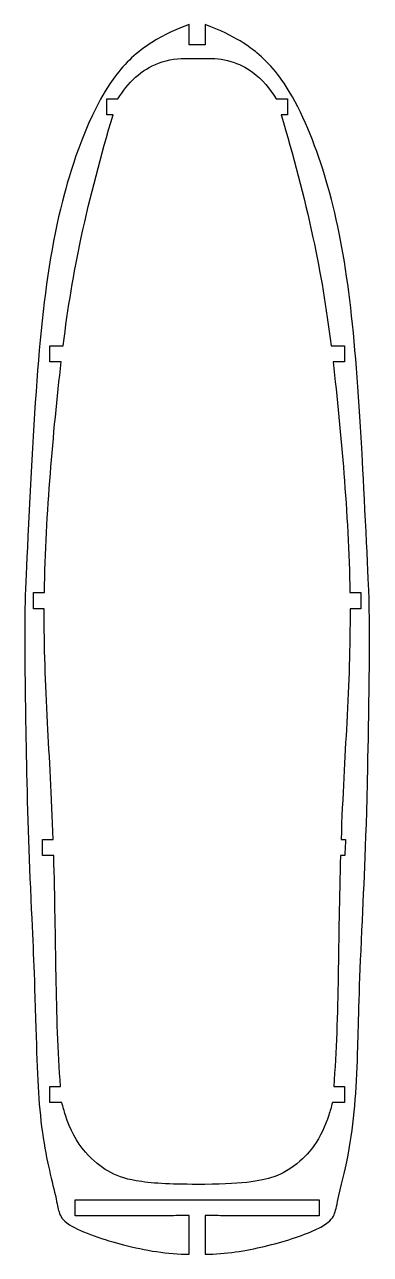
# Model space of a CAD drawing. Header units: millimetres. Extents: x -32 to 32, y -259 to -29.
import ezdxf

# ---------------------------------------------------------------- set-up
doc = ezdxf.new("R2010")
doc.units = ezdxf.units.MM
doc.layers.get('0').update_dxf_attribs({"linetype": 'CONTINUOUS'})

msp = doc.modelspace()

# ---------------------------------------------------------------- linework, layer by layer
for p, q in [((-1.5, -33.16), (-1.5, -29.36)), ((1.5, -29.36), (1.5, -33.16)), ((1.5, -33.16), (-1.5, -33.16)), ((-1.5, -35.66), (1.5, -35.66)), ((-16.81, -46.2), (-16.81, -43.2)), ((-16.81, -43.2), (-14.74, -43.2)), ((14.74, -43.2), (16.81, -43.2)), ((16.81, -43.2), (16.81, -46.2)), ((-15.65, -46.2), (-16.81, -46.2)), ((16.81, -46.2), (15.65, -46.2)), ((-27.44, -92.21), (-27.44, -89.21)), ((-27.44, -89.21), (-24.94, -89.21)), ((24.94, -89.21), (27.44, -89.21)), ((27.44, -89.21), (27.44, -92.21)), ((-25.3, -92.21), (-27.44, -92.21)), ((27.44, -92.21), (25.3, -92.21)), ((-30.47, -138.22), (-30.47, -135.22)), ((-30.47, -135.22), (-28.43, -135.22)), ((28.43, -135.22), (30.47, -135.22)), ((30.47, -135.22), (30.47, -138.22)), ((-28.46, -138.22), (-30.47, -138.22)), ((30.47, -138.22), (28.46, -138.22)), ((-28.79, -184.23), (-28.79, -181.23)), ((-28.79, -181.23), (-26.79, -181.23)), ((26.79, -181.23), (27.63, -181.23)), ((-26.7, -184.23), (-28.79, -184.23)), ((27.49, -184.23), (26.7, -184.23)), ((-27.45, -230.25), (-27.45, -227.25)), ((-27.45, -227.25), (-25.43, -227.25)), ((25.43, -227.25), (27.45, -227.25)), ((27.45, -227.25), (27.45, -230.25)), ((-25.17, -230.25), (-27.45, -230.25)), ((27.45, -230.25), (25.17, -230.25)), ((-22.73, -248.36), (22.73, -248.36)), ((-22.73, -251.36), (-22.73, -248.36)), ((22.73, -248.36), (22.73, -251.36)), ((-10.23, -251.36), (-22.73, -251.36)), ((-9.26, -251.35), (-10.23, -251.36)), ((-1.5, -251.31), (-3.02, -251.32)), ((-1.5, -258.51), (-1.5, -251.31)), ((3.02, -251.32), (1.5, -251.31)), ((1.5, -251.31), (1.5, -258.51)), ((10.23, -251.36), (9.26, -251.35)), ((22.73, -251.36), (10.23, -251.36))]:
    msp.add_line(p, q)
for points, knots in [([(-1.5, -29.36), (-3.5, -30.1), (-6.04, -31.16), (-11.19, -34.42), (-13.39, -36.48), (-20.35, -45.87), (-23.54, -56.52), (-28.82, -76.1), (-29.96, -93.95), (-31.96, -134.3), (-32.11, -136.02), (-32.07, -149.45), (-31.9, -171.46), (-30.52, -201.97), (-30.42, -202.95), (-29.8, -223.78), (-29.65, -229.22), (-28.21, -240.5), (-27.14, -244.32), (-26.01, -249.29), (-25.9, -250), (-25.58, -251.04), (-25.42, -251.41), (-24.88, -252.17), (-24.45, -252.58), (-21.52, -254.48), (-17.13, -255.88), (-9.67, -257.8), (-5.4, -258.55), (-1.5, -258.51)], [-19.386212, -19.386212, -19.386212, -19.386212, -18.81004, -18.81004, -18.155954, -18.155954, -16.458712, -16.458712, -10.462994, -10.462994, -7.114379, -7.114379, -5.581972, -5.581972, -4.627913, -4.627913, -3.884849, -3.884849, -3.118658, -3.118658, -2.724116, -2.724116, -2.45775, -2.45775, -2.15854, -2.15854, -1.170044, -1.170044, 0, 0, 0, 0]), ([(1.5, -258.51), (5.23, -258.55), (9.18, -257.85), (16.03, -256.22), (19.62, -255.07), (22.93, -253.54), (23.78, -253.07), (24.87, -252.18), (25.16, -251.82), (25.73, -250.79), (25.86, -250.04), (26.81, -245.59), (27.44, -243.42), (29.32, -233.69), (29.63, -228.24), (30.04, -216.05), (30.14, -210.11), (31.06, -189.56), (31.41, -184.5), (31.95, -159.5), (32.25, -142.96), (31.79, -130.25), (30.94, -113.59), (29.44, -86.73), (27.99, -72.4), (22.73, -53.83), (20.46, -47.67), (15.68, -39.19), (13.54, -36.62), (9.93, -33.64), (7.18, -31.45), (1.5, -29.36)], [-92.821903, -92.821903, -92.821903, -92.821903, -86.660824, -86.660824, -80.069154, -80.069154, -77.495951, -77.495951, -75.633783, -75.633783, -72.289305, -72.289305, -64.667455, -64.667455, -50.208043, -50.208043, -40.314321, -40.314321, -29.938653, -29.938653, -24.862576, -24.862576, -22.079796, -22.079796, -10.705767, -10.705767, -5.642835, -5.642835, -1.815795, -1.815795, 0, 0, 0, 0]), ([(-14.74, -43.2), (-13.83, -41.73), (-12.76, -40.35), (-10.21, -38.03), (-8.78, -37.13), (-5.35, -35.85), (-3.44, -35.6), (-1.5, -35.66)], [-1.616099, -1.616099, -1.616099, -1.616099, -1.097689, -1.097689, -0.581839, -0.581839, 0, 0, 0, 0]), ([(1.5, -35.66), (3.11, -35.61), (4.71, -35.77), (7.73, -36.65), (9.09, -37.33), (12.13, -39.57), (13.56, -41.3), (14.74, -43.2)], [-1.612589, -1.612589, -1.612589, -1.612589, -1.130814, -1.130814, -0.669122, -0.669122, 0, 0, 0, 0]), ([(-24.94, -89.21), (-24.04, -82), (-23.02, -75.86), (-19.92, -61.34), (-17.87, -53.64), (-15.65, -46.2)], [-4.40506, -4.40506, -4.40506, -4.40506, -2.329901, -2.329901, 0, 0, 0, 0]), ([(15.65, -46.2), (17.87, -53.64), (19.92, -61.34), (23.02, -75.86), (24.04, -82), (24.94, -89.21)], [-4.624159, -4.624159, -4.624159, -4.624159, -2.178374, -2.178374, 0, 0, 0, 0]), ([(-28.43, -135.22), (-28.32, -127.74), (-27.89, -120.28), (-26.79, -106.27), (-26.05, -98.65), (-25.3, -92.21)], [-4.032584, -4.032584, -4.032584, -4.032584, -1.944741, -1.944741, 0, 0, 0, 0]), ([(25.3, -92.21), (26.05, -98.65), (26.79, -106.27), (27.89, -120.28), (28.32, -127.74), (28.43, -135.22)], [-4.335354, -4.335354, -4.335354, -4.335354, -2.244601, -2.244601, 0, 0, 0, 0]), ([(-26.79, -181.23), (-27.08, -173.17), (-27.51, -165.84), (-28.25, -151.83), (-28.49, -145.56), (-28.46, -138.22)], [-4.01447, -4.01447, -4.01447, -4.01447, -2.201061, -2.201061, 0, 0, 0, 0]), ([(28.46, -138.22), (28.49, -145.56), (28.25, -151.83), (27.51, -165.84), (27.08, -173.17), (26.79, -181.23)], [-5.357157, -5.357157, -5.357157, -5.357157, -2.419924, -2.419924, 0, 0, 0, 0]), ([(27.63, -181.23), (27.6, -181.73), (27.58, -182.23), (27.54, -183.23), (27.51, -183.73), (27.49, -184.23)], [-0.3003215, -0.3003215, -0.3003215, -0.3003215, -0.1501104, -0.1501104, 0, 0, 0, 0]), ([(-25.43, -227.25), (-25.93, -220.76), (-26.12, -213.89), (-26.38, -199.62), (-26.46, -192.07), (-26.7, -184.23)], [-4.833559, -4.833559, -4.833559, -4.833559, -2.352732, -2.352732, 0, 0, 0, 0]), ([(26.7, -184.23), (26.46, -192.07), (26.38, -199.62), (26.12, -213.89), (25.93, -220.76), (25.43, -227.25)], [-3.802938, -3.802938, -3.802938, -3.802938, -1.95186, -1.95186, 0, 0, 0, 0]), ([(-24.52, -232.61), (-24.64, -232.21), (-24.75, -231.81), (-24.97, -231.03), (-25.07, -230.64), (-25.17, -230.25)], [-0.2452039, -0.2452039, -0.2452039, -0.2452039, -0.1208995, -0.1208995, 0, 0, 0, 0]), ([(25.17, -230.25), (25.07, -230.64), (24.97, -231.03), (24.75, -231.81), (24.64, -232.21), (24.52, -232.61)], [-0.2451758, -0.2451758, -0.2451758, -0.2451758, -0.1242902, -0.1242902, 0, 0, 0, 0]), ([(0, -245.5), (-5.14, -245.5), (-8.72, -245.29), (-13.59, -244.44), (-15.16, -243.86), (-17.83, -242.29), (-19.39, -241.13), (-22.45, -237.57), (-23.64, -235.32), (-24.52, -232.61)], [-3.56667, -3.56667, -3.56667, -3.56667, -2.506431, -2.506431, -1.596891, -1.596891, -0.855578, -0.855578, 0, 0, 0, 0]), ([(24.52, -232.61), (23.86, -234.65), (22.97, -236.58), (21.11, -239.18), (20.1, -240.41), (16.7, -243.15), (15.13, -243.79), (11.81, -244.96), (8.03, -245.5), (0, -245.5)], [-5.214407, -5.214407, -5.214407, -5.214407, -3.861159, -3.861159, -3.206061, -3.206061, -2.410155, -2.410155, 0, 0, 0, 0]), ([(-3.02, -251.32), (-4.29, -251.33), (-5.4, -251.36), (-7.38, -251.39), (-8.35, -251.4), (-9.26, -251.35)], [-0.5161581, -0.5161581, -0.5161581, -0.5161581, -0.2737375, -0.2737375, 0, 0, 0, 0]), ([(9.26, -251.35), (8.35, -251.4), (7.38, -251.39), (5.4, -251.36), (4.29, -251.33), (3.02, -251.32)], [-0.8118958, -0.8118958, -0.8118958, -0.8118958, -0.3813177, -0.3813177, 0, 0, 0, 0])]:
    msp.add_open_spline(points, degree=3, knots=knots)

doc.saveas('drawing.dxf')
